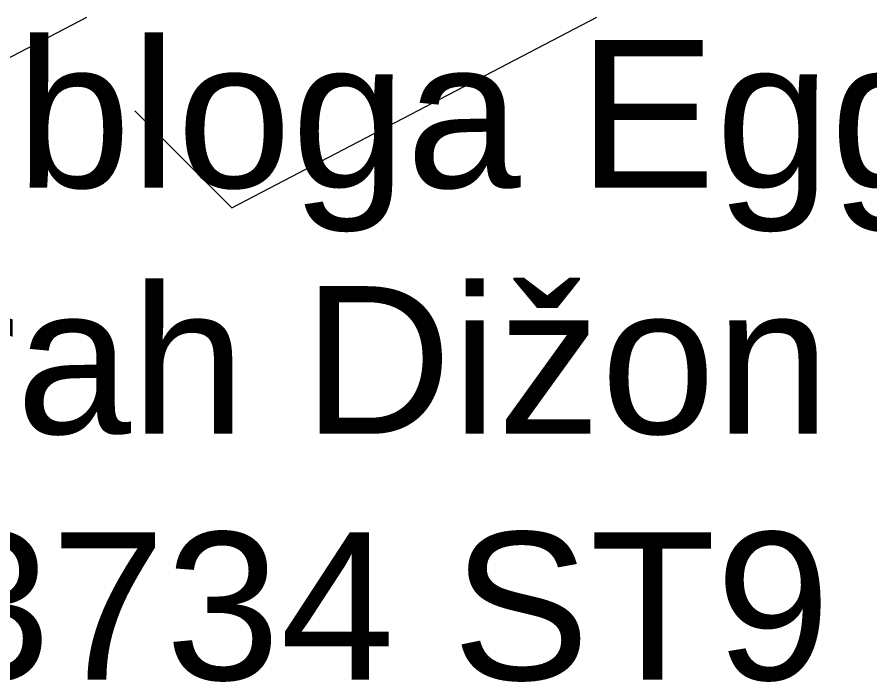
# Model space of a CAD drawing. Header units: centimetres. Extents: x -26724 to 60145, y -23645 to 6771.
# Drawn here: x 13347 to 15476, y -1854 to -193 of the extents above; entities that cross this region are included whole.
import ezdxf

# ---------------------------------------------------------------- set-up
doc = ezdxf.new("R2010")
doc.units = ezdxf.units.CM
doc.layers.add('4.KOTE', color=88, linetype='Continuous', lineweight=15)
doc.layers.add('tekst', color=7, linetype='Continuous')
doc.layers.add('tekst @ 50', color=7, linetype='Continuous')
doc.styles.add('Notes', font='arial.ttf', dxfattribs={"height": 3})

# ---------------------------------------------------------------- blocks, each defined once
blk = doc.blocks.new('*U3251')
at = {"layer": 'tekst @ 50', "ltscale": 0.8, "insert": (12403.9, 364, 13.5), "char_height": 368.671, "attachment_point": 1, "style": 'Notes'}
blk.add_mtext_dynamic_manual_height_columns('\\pi-1106.01395,l1474.68527,t1474.68527;{\\fArial|b0|i0|c238|p34;\\P\\pi0,l0,tz;-}Obloga {\\fArial|b0|i0|c238|p34;Egger iveral d=1.8cm\\POrah Dižon natur\\PH3734 ST9}', width=39028.816, gutter_width=37500, heights=[0], dxfattribs=at)

msp = doc.modelspace()

# ---------------------------------------------------------------- linework, layer by layer
at = {"layer": '4.KOTE'}
for p, q in [((12609.6, -669.3), (13520.9, -193.1)), ((13883.2, -669.3), (14794.5, -193.1)), ((13640.9, -427), (13883.2, -669.3))]:
    msp.add_line(p, q, dxfattribs=at)

# ---------------------------------------------------------------- block references
at = {"layer": 'tekst', "color": 3, "lineweight": 50}
msp.add_blockref('*U3251', (0, 0), dxfattribs=at)

doc.saveas('drawing.dxf')
